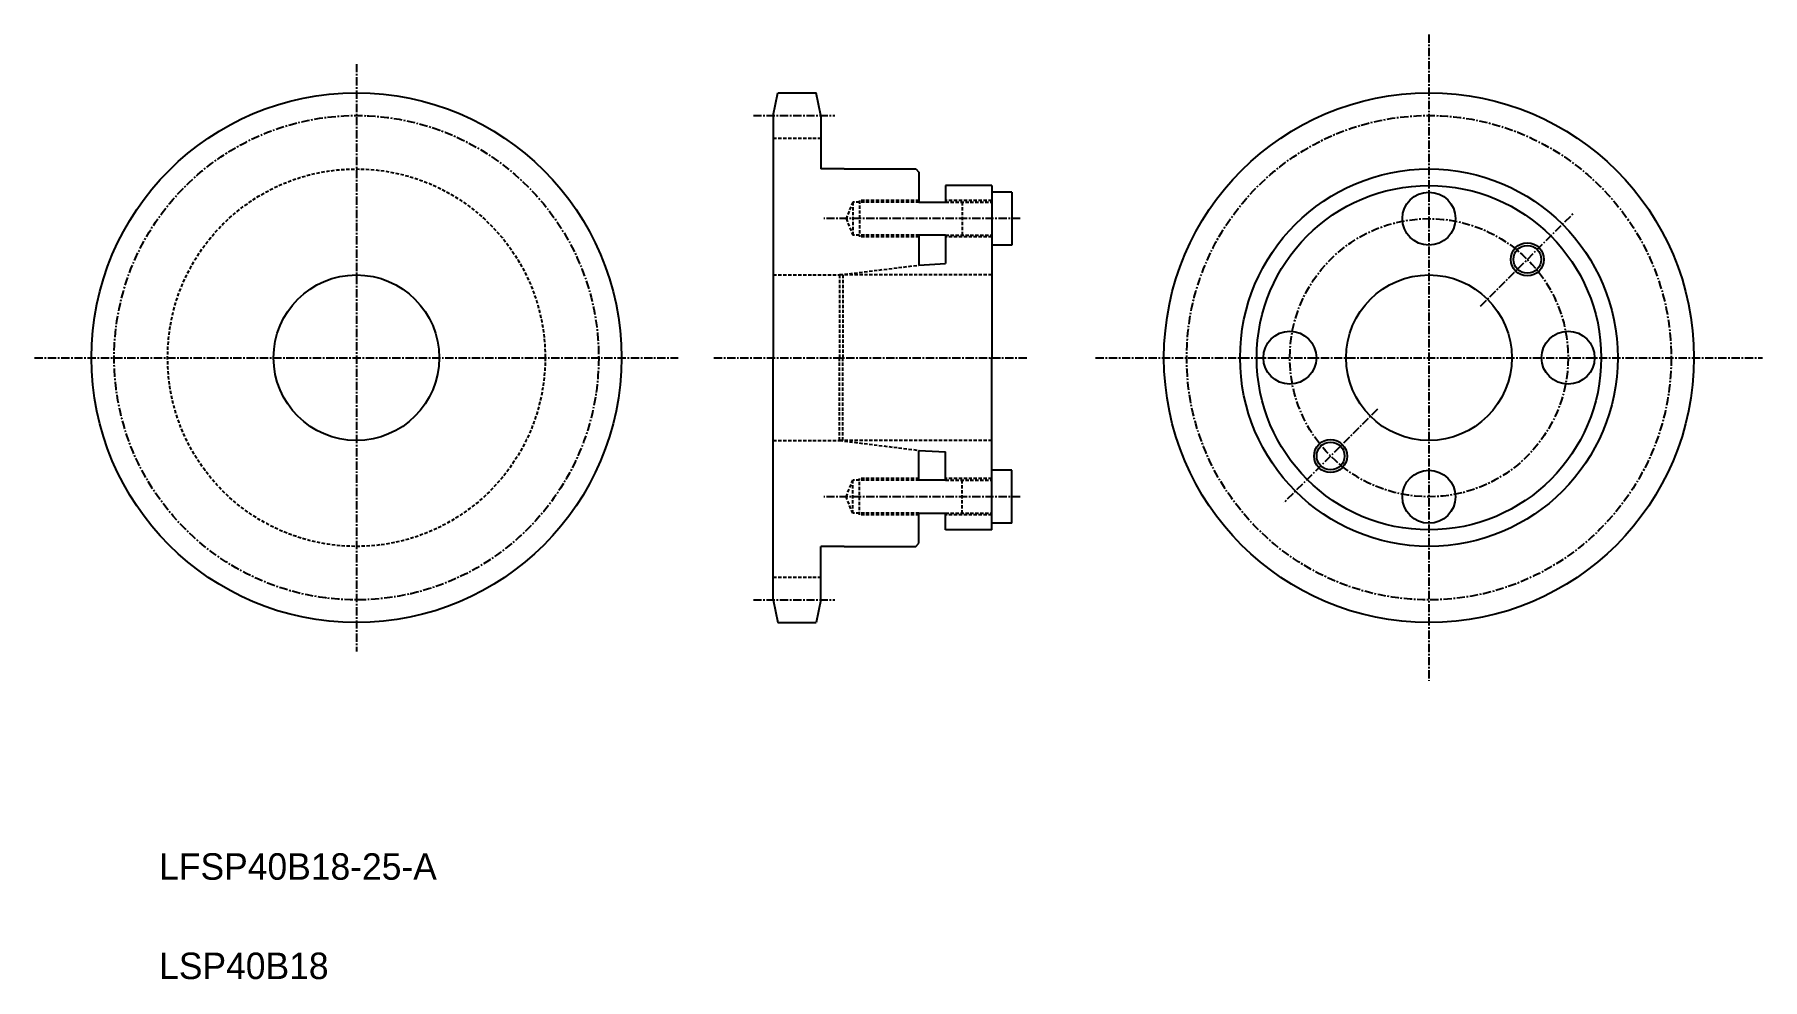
# Model space of a CAD drawing. Extents: x -393 to -132, y -15 to 128.
import ezdxf

# ---------------------------------------------------------------- set-up
doc = ezdxf.new("R2010")
doc.units = 0
doc.linetypes.add('CENTER', pattern=[2, 1.25, -0.25, 0.25, -0.25])
doc.linetypes.add('DASHED', pattern=[0.75, 0.5, -0.25])
doc.layers.get('0').update_dxf_attribs({"linetype": 'CONTINUOUS'})
doc.layers.add('CENTER', color=1, linetype='CENTER')

msp = doc.modelspace()

# ---------------------------------------------------------------- linework, layer by layer
at = {"color": 7, "linetype": 'CONTINUOUS'}
for p, q in [((-281.69, 115.58), (-281, 119.01)), ((-281, 119.01), (-275.19, 119.01)), ((-274.49, 115.58), (-275.19, 119.01)), ((-281.69, 115.58), (-281.69, 79.01)), ((-274.49, 115.58), (-274.49, 107.51)), ((-270.99, 107.51), (-274.49, 107.51)), ((-270.99, 107.51), (-260.19, 107.51)), ((-260.19, 107.51), (-259.69, 107.01)), ((-259.69, 107.01), (-259.69, 102.51)), ((-255.69, 105.01), (-255.69, 102.51)), ((-248.69, 105.01), (-255.69, 105.01)), ((-248.69, 105.01), (-248.69, 79.01)), ((-259.69, 102.51), (-255.69, 102.51)), ((-245.69, 104.01), (-248.69, 104.01)), ((-245.69, 104.01), (-245.69, 96.01)), ((-259.69, 97.51), (-259.69, 92.99)), ((-255.69, 97.51), (-259.69, 97.51)), ((-255.69, 97.51), (-255.69, 93.21)), ((-245.69, 96.01), (-248.69, 96.01)), ((-259.69, 92.99), (-255.69, 93.21)), ((-281.69, 42.44), (-281.69, 79.01)), ((-248.69, 53.01), (-248.69, 79.01)), ((-259.69, 60.51), (-259.69, 65.02)), ((-259.69, 65.02), (-255.69, 64.81)), ((-255.69, 60.51), (-255.69, 64.81)), ((-255.69, 60.51), (-259.69, 60.51)), ((-245.69, 62.01), (-248.69, 62.01)), ((-245.69, 54.01), (-245.69, 62.01)), ((-259.69, 51.01), (-259.69, 55.51)), ((-259.69, 55.51), (-255.69, 55.51)), ((-255.69, 53.01), (-255.69, 55.51)), ((-248.69, 53.01), (-255.69, 53.01)), ((-245.69, 54.01), (-248.69, 54.01)), ((-274.49, 42.44), (-274.49, 50.51)), ((-270.99, 50.51), (-274.49, 50.51)), ((-270.99, 50.51), (-260.19, 50.51)), ((-260.19, 50.51), (-259.69, 51.01)), ((-281.69, 42.44), (-281, 39.01)), ((-274.49, 42.44), (-275.19, 39.01)), ((-281, 39.01), (-275.19, 39.01))]:
    msp.add_line(p, q, dxfattribs=at)
at = {"color": 3, "linetype": 'DASHED'}
for p, q in [((-281.69, 112.15), (-274.49, 112.15)), ((-269.69, 102.51), (-270.69, 100.01)), ((-259.69, 102.51), (-269.69, 102.51)), ((-269.69, 102.51), (-269.69, 97.51)), ((-259.69, 102.76), (-268.69, 102.76)), ((-268.69, 102.76), (-268.69, 97.26)), ((-248.69, 102.76), (-255.69, 102.76)), ((-255.69, 102.51), (-248.69, 102.51)), ((-253.19, 102.51), (-253.19, 97.51)), ((-270.69, 100.01), (-269.69, 97.51)), ((-259.69, 97.51), (-269.69, 97.51)), ((-259.69, 97.26), (-268.69, 97.26)), ((-255.69, 97.51), (-248.69, 97.51)), ((-248.69, 97.26), (-255.69, 97.26)), ((-281.69, 91.51), (-271.69, 91.51)), ((-271.69, 91.51), (-259.69, 92.99)), ((-248.69, 91.51), (-271.69, 91.51)), ((-271.69, 91.51), (-271.69, 79.01)), ((-271.19, 91.51), (-271.19, 79.01)), ((-271.69, 66.51), (-271.69, 79.01)), ((-271.19, 66.51), (-271.19, 79.01)), ((-281.69, 66.51), (-271.69, 66.51)), ((-248.69, 66.51), (-271.69, 66.51)), ((-271.69, 66.51), (-259.69, 65.02)), ((-270.69, 58.01), (-269.69, 60.51)), ((-269.69, 55.51), (-269.69, 60.51)), ((-259.69, 60.51), (-269.69, 60.51)), ((-268.69, 55.26), (-268.69, 60.76)), ((-259.69, 60.76), (-268.69, 60.76)), ((-248.69, 60.76), (-255.69, 60.76)), ((-255.69, 60.51), (-248.69, 60.51)), ((-253.19, 55.51), (-253.19, 60.51)), ((-269.69, 55.51), (-270.69, 58.01)), ((-259.69, 55.51), (-269.69, 55.51)), ((-259.69, 55.26), (-268.69, 55.26)), ((-255.69, 55.51), (-248.69, 55.51)), ((-248.69, 55.26), (-255.69, 55.26)), ((-281.69, 45.87), (-274.49, 45.87))]:
    msp.add_line(p, q, dxfattribs=at)
at = {"color": 7, "linetype": 'CONTINUOUS'}
for centre, radius in [((-344.61, 79.01), 40), ((-182.71, 79.01), 40), ((-182.71, 79.01), 28.5), ((-182.71, 79.01), 26), ((-182.71, 100.01), 4), ((-167.86, 93.86), 2.1), ((-344.61, 79.01), 12.5), ((-182.71, 79.01), 12.5), ((-203.71, 79.01), 4), ((-161.71, 79.01), 4), ((-197.56, 64.16), 2.1), ((-182.71, 58.01), 4)]:
    msp.add_circle(centre, radius, dxfattribs=at)
at = {"color": 3, "linetype": 'DASHED'}
msp.add_circle((-344.61, 79.01), 28.5, dxfattribs=at)
at = {"color": 3, "linetype": 'CONTINUOUS'}
for centre in [(-167.86, 93.86), (-197.56, 64.16)]:
    msp.add_circle(centre, 2.5, dxfattribs=at)
at = {"layer": 'CENTER', "color": 1, "linetype": 'CENTER'}
for p, q in [((-182.71, 127.81), (-182.71, 30.21)), ((-344.61, 123.35), (-344.61, 34.66)), ((-284.69, 115.58), (-272.39, 115.58)), ((-244.42, 100.01), (-274.04, 100.01)), ((-174.93, 86.79), (-160.79, 100.93)), ((-393.19, 79.01), (-296.03, 79.01)), ((-290.66, 79.01), (-243.22, 79.01)), ((-233.04, 79.01), (-132.37, 79.01)), ((-190.48, 71.23), (-204.63, 57.09)), ((-244.42, 58.01), (-274.04, 58.01)), ((-284.69, 42.44), (-272.39, 42.44))]:
    msp.add_line(p, q, dxfattribs=at)
for centre, radius in [((-344.61, 79.01), 36.57), ((-182.71, 79.01), 36.57), ((-182.71, 79.01), 21)]:
    msp.add_circle(centre, radius, dxfattribs=at)

# ---------------------------------------------------------------- texts
at = {"color": 7, "linetype": 'CONTINUOUS'}
for s, p in [('LFSP40B18-25-A', (-374.39, 0.18)), ('LSP40B18', (-374.39, -14.82))]:
    msp.add_text(s, height=4, dxfattribs=at).set_placement(p)

doc.saveas('drawing.dxf')
